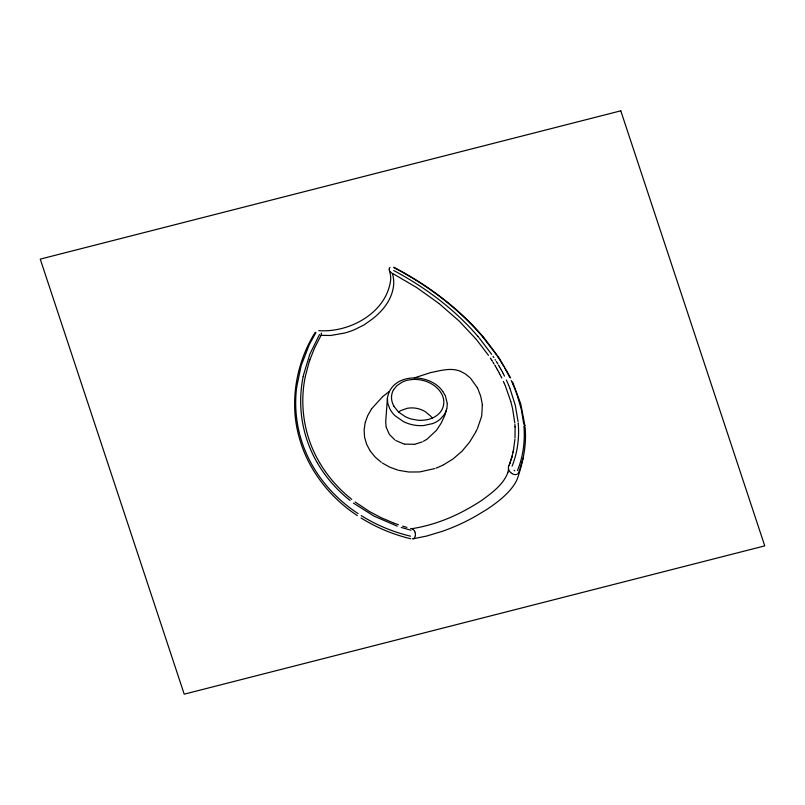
<?xml version="1.0" encoding="UTF-8"?>
<svg xmlns="http://www.w3.org/2000/svg" width="805" height="805" viewBox="0 0 805 805"><rect width="100%" height="100%" fill="white"/><g stroke="black" fill="none" stroke-linecap="round" stroke-linejoin="round"><path stroke-width="1.21" d="M321.306 333.974L321.185 334.981M514.999 437.94L515.089 427.495M442.79 391.492C430.091 372.564 391.391 372.313 387.426 398.153L385.706 421.599L386.098 426.731M387.426 398.153L387.738 403.194L389.69 408.558A26.897 25.025 21 0 0 394.853 415.591L403.597 421.689A36.668 34.122 21 0 0 423.812 425.523L432.859 423.521A28.084 26.132 21 0 0 440.335 419.093L444.763 414.032L446.835 408.759M514.918 439.238L513.51 449.864M296.502 388.413C294.771 403.697 295.817 419.294 299.671 434.197M315.308 332.203C296.17 362.552 289.538 401.665 298.685 435.525M296.542 388.091L296.673 387.034M296.643 387.215L301.14 365.661L309.291 344.671M446.956 408.145L447.258 403.889M481.752 415.682L482.316 405.277M415.289 535.667L415.41 534.248M513.51 449.844L513.338 450.75M481.611 416.386L477.516 428.33M303.183 376.509C297.136 405.79 302.117 436.672 317.16 462.543M303.203 376.458L303.374 375.623M513.338 450.72L513.147 451.635M305.417 375.985C299.178 405.076 304.22 436.894 319.605 462.623M305.457 375.794L309.19 361.827M303.505 374.979L309.794 354.281L319.484 334.528M513.157 451.595L512.956 452.511M412.673 538.877L426.771 536.019L442.197 531.36A207.62 193.17 21 0 0 476.429 515.713L486.119 509.887A172.753 160.728 21 0 0 493.032 505.188C502.008 498.617 511.125 490.929 516.277 481.149A31.154 28.98 21 0 0 517.856 477.365C523.159 461.275 526.792 444.31 525.071 427.294M512.966 452.47L512.453 454.654M523.079 458.226L519.336 470.714M365.108 422.977L364.122 429.87L364.544 436.843M365.239 422.464L367.664 415.712L371.427 409.101M512.262 455.409L511.91 456.757M512.151 455.821L511.799 457.17M415.179 536.14L414.857 537.026M511.678 457.592L511.819 457.049M446.403 410.379L444.823 415.229M511.557 458.005L511.708 457.461M511.437 458.427L511.588 457.864M511.467 458.276L510.229 462.151M511.346 458.689L510.37 461.748M309.291 361.536L309.824 359.966M507.955 472.314C503.528 484.409 492.449 492.449 482.467 499.845A150.022 139.577 21 0 1 472.907 505.872C454.201 517.112 433.402 525.323 411.788 528.704M309.845 359.916L314.664 347.82L320.853 335.766M510.018 462.764L509.746 463.62M509.887 463.197L509.052 465.471M509.877 463.167L509.595 464.032M519.316 470.764L518.953 471.69M444.581 415.863L441.06 423.38L436.682 430.001M509.112 465.199L508.639 466.407A4.216 3.924 21 0 0 508.398 467.413L508.388 467.474A3.934 3.653 21 0 1 508.458 467.111M512.111 466.125C517.454 452.732 519.406 438.091 518.269 423.742M517.464 470.533C523.2 456.485 525.192 441.06 523.914 425.986M477.093 429.246L475.735 432.054M309.553 344.127L315.942 332.525M475.614 432.285L469.496 442.277L462.181 451.001M414.635 537.438L414.414 537.79A3.542 3.29 21 0 1 414.122 538.143M393.635 389.66L396.905 385.645L402.399 381.993A26.515 24.663 21 0 1 407.964 380.111L412.834 379.457A32.602 30.338 21 0 1 424.175 380.755L425.402 381.137A30.208 28.105 21 0 1 433.321 384.991C438.886 388.714 443.636 394.661 443.807 401.615A19.149 17.811 21 0 1 442.971 407.28C440.405 415.008 432.235 419.244 424.557 420.089A32.039 29.815 21 0 1 417.956 420.24L411.355 419.043A32.009 29.775 21 0 1 405.146 416.577L398.576 412.079L393.997 406.434M371.729 408.648L382.556 396.764M436.27 430.524L427.153 439.067M461.688 451.494L452.943 459.011L443.384 464.908M382.989 396.392L389.137 391.552M426.63 439.419L423.38 441.311M442.871 465.169L437.447 467.584M422.192 441.895L414.877 444.249M414.535 377.827L430.142 372.745M437.326 467.635L435.958 468.148M434.65 468.601L420.009 471.871M430.705 372.604C440.275 370.672 450.629 367.432 460.158 371.165M414.535 444.31L404.492 444.129M419.214 471.951L408.819 472.012L398.847 470.362M321.084 335.363L330.744 335.474L344.47 333.079A84.676 78.779 21 0 0 354.603 329.627L363.951 324.978L371.91 319.344A73.305 68.204 21 0 0 381.389 310.7C390.465 300.909 396.694 286.56 392.287 273.267M318.76 330.634C349.903 332.968 387.286 312.35 390.737 279.114A29.03 27.018 21 0 0 389.851 272.201L389.167 269.937M514.838 474.608L514.868 474.608A4.307 4.015 21 0 0 515.894 474.578M514.264 474.517L512.745 473.994M403.969 444.008L395.798 440.536M410.55 536.19C393.152 532.014 376.388 525.102 361.214 515.603M410.751 538.776C393.243 534.54 376.378 527.557 361.093 518.007M411.003 530.223L401.282 527.466M411.174 528.553L410.641 528.412M397.922 470.12L389.711 467.152L382.264 462.976M406.907 527.396L402.661 526.118M398.405 524.719L394.098 523.18M397.237 526.138L374.144 516.186L353.425 503.095M393.554 522.968L381.268 517.746L369.767 511.688M393.685 267.22C427.827 285 459.323 308.567 484.218 338.07M460.611 371.347L465.501 374.023L469.939 377.666M412.19 528.875L412.955 529.328M394.178 267.743C427.626 285.342 458.548 308.406 483.07 337.315M392.77 273.529L416.769 287.616L438.624 303.213M393.736 270.52C425.332 287.385 454.614 309.211 477.979 336.5M514.798 470.794L514.093 470.301M391.502 272.885L389.67 271.194M369.294 511.406L355.126 501.998M512.191 473.682L511.356 473.109M358.014 513.55C330.221 495.397 308.385 467.453 299.923 435.133M357.36 515.592C329.356 497.249 307.309 468.661 298.886 436.27M381.198 462.241L375.211 457.139L370.35 451.213M394.822 439.862L389.67 434.73M439.037 303.545L459.041 320.933L476.258 339.318M351.755 499.392C338.915 489.168 327.816 476.681 319.525 462.493M350.004 500.438C337.013 490.064 325.814 477.395 317.442 463.016M413.307 529.61L414.243 530.636M510.873 472.706L509.796 471.539M470.603 378.33L477.335 387.708M477.858 336.349L478.613 337.245M482.859 337.074L494.844 352.54M479.247 337.989L491.664 354.321M476.339 339.408L488.474 355.337M484.429 338.331L499.16 358.044L510.642 377.948M442.981 391.763L445.235 395.637M495.135 352.952L496.423 354.814M497.269 356.062L498.114 357.319M389.278 434.177L386.229 427.294M493.022 356.333L493.817 357.541M490.346 358.104L490.738 358.708M498.386 357.732L499.211 358.99M509.454 471.056L508.78 469.778M370.028 450.75L366.617 444.219L364.635 437.387M491 359.1L491.775 360.298M499.482 359.412L500.287 360.67M495.125 359.563L495.518 360.167M492.036 360.7L492.419 361.304M500.549 361.093L500.952 361.727M493.042 362.3L493.415 362.904M501.213 362.149L501.606 362.783M496.283 361.385L497.158 362.814M493.666 363.307L494.039 363.91M501.867 363.206L502.26 363.84M497.41 363.226L497.772 363.84M494.773 365.128L495.135 365.732M414.505 531.028L414.927 531.874M503.024 365.118L503.91 366.617M498.506 365.068L498.869 365.681M495.367 366.134L496.433 367.966M499.11 366.094L499.583 366.919M504.896 368.328L505.379 369.183M499.825 367.332L500.76 368.992M496.665 368.368L497.017 368.982M497.249 369.394L497.591 370.008M505.621 369.616L506.697 371.558M500.982 369.404L501.445 370.24M497.812 370.421L498.375 371.447M501.666 370.652L502.119 371.487M506.929 371.991L507.392 372.866M498.597 371.86L499.04 372.685M502.34 371.91L502.894 372.957M507.623 373.299L508.307 374.607M499.261 373.097L499.694 373.923M477.395 387.829L477.647 388.312M503.115 373.379L504.494 376.116M499.915 374.335L500.448 375.372M508.529 375.039L509.092 376.136M500.66 375.794L501.183 376.831M509.313 376.569L509.796 377.565M501.384 377.253L501.797 378.088M477.888 388.805L480.716 396.201L482.205 403.959M511.235 380.544L512.946 384.317M512.574 381.973L520.674 403.657L524.9 425.422M506.355 380L508.408 384.649M503.356 381.399L504.041 382.928M504.232 383.351L505.319 385.887M513.137 384.76L514.626 388.322M445.457 396.13L447.228 403.355M508.589 385.072L509.887 388.282M505.49 386.309L510.813 401.574M514.808 388.765L516.83 394.108M510.048 388.714L515.291 405.287L518.088 421.649M516.991 394.561L521.358 409.594L523.753 424.265M415.098 532.326L415.38 533.735M508.599 469.275L508.428 468.52M510.934 401.997L512.533 408.417M512.624 408.839L514.787 422.927M321.235 333.109L321.296 333.612M524.92 425.654L524.971 426.177M482.255 404.583L482.306 405.136M518.219 423.028L518.249 423.41M514.898 424.285L515.039 426.459M515.039 426.519L515.069 427.063M394.058 406.404A18.344 17.066 21 0 1 393.575 389.62M389.429 268.146A2.747 2.556 21 0 1 390.012 267.451M389.117 269.353A2.999 2.787 21 0 1 389.248 268.558M398.576 412.079A20.145 18.736 21 0 1 400.749 410.6L407.078 408.326A24.532 22.822 21 0 1 425.161 411.586L430.494 415.964A20.216 18.807 21 0 1 432.124 418.137M508.478 468.52A9.59 8.915 21 0 1 507.834 472.263M413.458 538.625A2.506 2.335 21 0 1 413.096 538.776M516.86 474.306A3.683 3.421 21 0 1 516.397 474.477M518.48 472.837A3.451 3.21 21 0 1 517.675 473.823M620.786 110.828L40.25 259.119L184.214 694.172L764.75 545.881L620.786 110.828"/></g></svg>
